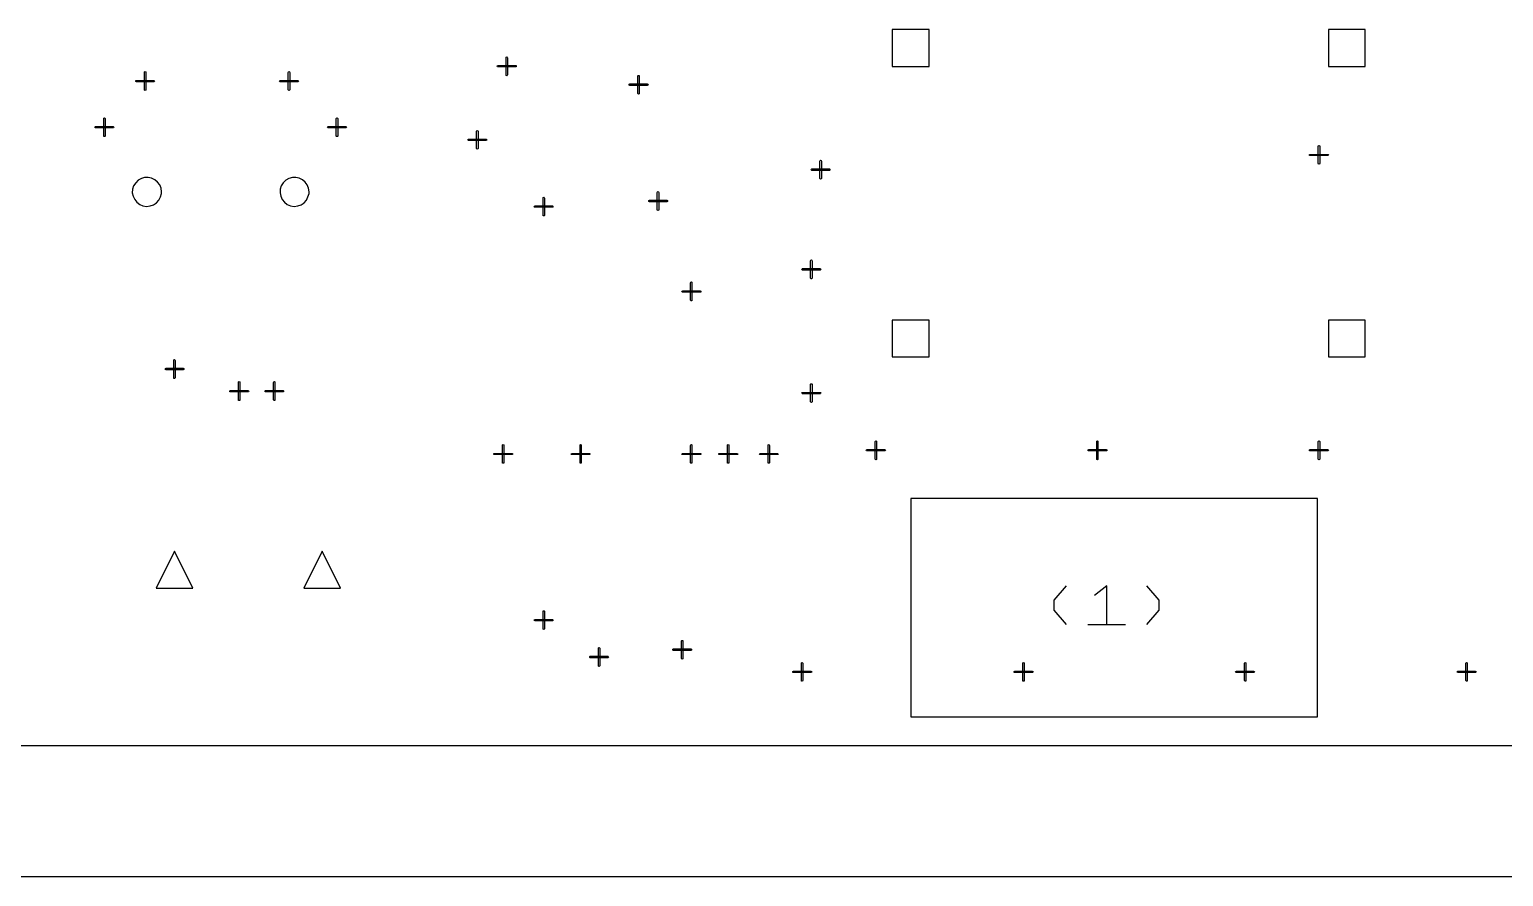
# Model space of a CAD drawing. Extents: x -658 to 530, y -320 to 521.
# Drawn here: x 241 to 384.5, y -12.7 to 69.7 of the extents above; entities that cross this region are included whole.
import ezdxf

# ---------------------------------------------------------------- set-up
doc = ezdxf.new("R2010")
doc.units = 0
doc.layers.add('1', color=1, linetype='CONTINUOUS')

msp = doc.modelspace()

# ---------------------------------------------------------------- linework, layer by layer
at = {"layer": '1'}
for p, q in [((328.58, 69.7), (324.98, 69.7)), ((324.98, 69.7), (324.98, 66.1)), ((328.58, 66.1), (328.58, 69.7)), ((371, 69.7), (367.43, 69.7)), ((367.43, 69.7), (367.43, 66.1)), ((371, 66.1), (371, 69.7)), ((286.53, 66.13), (286.55, 66.18)), ((286.55, 66.08), (286.53, 66.13)), ((286.55, 66.18), (286.6, 66.18)), ((286.6, 66.05), (286.55, 66.08)), ((286.6, 66.18), (288.3, 66.18)), ((288.3, 66.05), (286.6, 66.05)), ((287.38, 66.95), (287.4, 67)), ((287.38, 65.28), (287.38, 66.95)), ((287.4, 67), (287.45, 67.03)), ((287.45, 67.03), (287.5, 67)), ((287.5, 67), (287.53, 66.95)), ((287.53, 66.95), (287.53, 65.28)), ((288.3, 66.18), (288.35, 66.18)), ((288.35, 66.08), (288.3, 66.05)), ((288.35, 66.18), (288.38, 66.13)), ((288.38, 66.13), (288.35, 66.08)), ((324.98, 66.1), (328.58, 66.1)), ((367.43, 66.1), (371, 66.1)), ((251.33, 64.68), (251.35, 64.73)), ((251.35, 64.63), (251.33, 64.68)), ((251.35, 64.73), (251.4, 64.75)), ((251.4, 64.6), (251.35, 64.63)), ((251.4, 64.75), (253.08, 64.75)), ((253.08, 64.6), (251.4, 64.6)), ((252.18, 65.53), (252.2, 65.58)), ((252.18, 63.83), (252.18, 65.53)), ((252.2, 65.58), (252.25, 65.6)), ((252.25, 65.6), (252.3, 65.58)), ((252.3, 65.58), (252.3, 65.53)), ((252.3, 65.53), (252.3, 63.83)), ((253.08, 64.75), (253.13, 64.73)), ((253.13, 64.63), (253.08, 64.6)), ((253.13, 64.73), (253.15, 64.68)), ((253.15, 64.68), (253.13, 64.63)), ((265.33, 64.68), (265.35, 64.73)), ((265.35, 64.63), (265.33, 64.68)), ((265.35, 64.73), (265.4, 64.75)), ((265.4, 64.6), (265.35, 64.63)), ((265.4, 64.75), (267.1, 64.75)), ((267.1, 64.6), (265.4, 64.6)), ((266.18, 65.53), (266.2, 65.58)), ((266.18, 63.83), (266.18, 65.53)), ((266.2, 65.58), (266.25, 65.6)), ((266.25, 65.6), (266.3, 65.58)), ((266.3, 65.58), (266.33, 65.53)), ((266.33, 65.53), (266.33, 63.83)), ((267.1, 64.75), (267.15, 64.73)), ((267.15, 64.63), (267.1, 64.6)), ((267.15, 64.73), (267.18, 64.68)), ((267.18, 64.68), (267.15, 64.63)), ((287.4, 65.23), (287.38, 65.28)), ((287.45, 65.2), (287.4, 65.23)), ((287.5, 65.23), (287.45, 65.2)), ((287.53, 65.28), (287.5, 65.23)), ((300.2, 65.18), (300.23, 65.23)), ((300.2, 63.48), (300.2, 65.18)), ((300.23, 65.23), (300.28, 65.23)), ((300.28, 65.23), (300.33, 65.23)), ((300.33, 65.23), (300.35, 65.18)), ((300.35, 65.18), (300.35, 63.48)), ((252.2, 63.78), (252.18, 63.83)), ((252.25, 63.75), (252.2, 63.78)), ((252.3, 63.78), (252.25, 63.75)), ((252.3, 63.83), (252.3, 63.78)), ((266.2, 63.78), (266.18, 63.83)), ((266.25, 63.75), (266.2, 63.78)), ((266.3, 63.78), (266.25, 63.75)), ((266.33, 63.83), (266.3, 63.78)), ((299.35, 64.33), (299.38, 64.38)), ((299.38, 64.28), (299.35, 64.33)), ((299.38, 64.38), (299.43, 64.4)), ((299.43, 64.25), (299.38, 64.28)), ((299.43, 64.4), (301.13, 64.4)), ((301.13, 64.25), (299.43, 64.25)), ((300.23, 63.43), (300.2, 63.48)), ((300.28, 63.4), (300.23, 63.43)), ((300.33, 63.43), (300.28, 63.4)), ((300.35, 63.48), (300.33, 63.43)), ((301.13, 64.4), (301.18, 64.38)), ((301.18, 64.28), (301.13, 64.25)), ((301.18, 64.38), (301.2, 64.33)), ((301.2, 64.33), (301.18, 64.28)), ((248.23, 61.08), (248.28, 61.1)), ((248.23, 61.03), (248.23, 61.08)), ((248.23, 59.33), (248.23, 61.03)), ((248.28, 61.1), (248.33, 61.08)), ((248.33, 61.08), (248.35, 61.03)), ((248.35, 61.03), (248.35, 59.33)), ((270.85, 61.03), (270.88, 61.08)), ((270.85, 59.33), (270.85, 61.03)), ((270.88, 61.08), (270.93, 61.1)), ((270.93, 61.1), (270.98, 61.08)), ((270.98, 61.08), (271, 61.03)), ((271, 61.03), (271, 59.33)), ((247.38, 60.23), (247.43, 60.25)), ((247.38, 60.18), (247.38, 60.23)), ((247.38, 60.13), (247.38, 60.18)), ((247.43, 60.13), (247.38, 60.13)), ((247.43, 60.25), (249.13, 60.25)), ((249.13, 60.13), (247.43, 60.13)), ((248.23, 59.28), (248.23, 59.33)), ((248.28, 59.28), (248.23, 59.28)), ((248.33, 59.28), (248.28, 59.28)), ((248.35, 59.33), (248.33, 59.28)), ((249.13, 60.25), (249.18, 60.23)), ((249.18, 60.13), (249.13, 60.13)), ((249.18, 60.23), (249.2, 60.18)), ((249.2, 60.18), (249.18, 60.13)), ((270, 60.18), (270.03, 60.23)), ((270.03, 60.13), (270, 60.18)), ((270.03, 60.23), (270.08, 60.25)), ((270.08, 60.13), (270.03, 60.13)), ((270.08, 60.25), (271.78, 60.25)), ((271.78, 60.13), (270.08, 60.13)), ((270.88, 59.28), (270.85, 59.33)), ((270.93, 59.28), (270.88, 59.28)), ((270.98, 59.28), (270.93, 59.28)), ((271, 59.33), (270.98, 59.28)), ((271.78, 60.25), (271.83, 60.23)), ((271.83, 60.13), (271.78, 60.13)), ((271.83, 60.23), (271.85, 60.18)), ((271.85, 60.18), (271.83, 60.13)), ((283.65, 58.95), (283.68, 59)), ((283.68, 58.9), (283.65, 58.95)), ((283.68, 59), (283.73, 59.03)), ((283.73, 58.9), (283.68, 58.9)), ((283.73, 59.03), (285.43, 59.03)), ((285.43, 58.9), (283.73, 58.9)), ((284.5, 59.8), (284.53, 59.85)), ((284.5, 58.13), (284.5, 59.8)), ((284.53, 59.85), (284.58, 59.88)), ((284.58, 59.88), (284.63, 59.85)), ((284.63, 59.85), (284.65, 59.8)), ((284.65, 59.8), (284.65, 58.13)), ((285.43, 59.03), (285.48, 59)), ((285.48, 58.9), (285.43, 58.9)), ((285.48, 59), (285.5, 58.95)), ((285.5, 58.95), (285.48, 58.9)), ((284.53, 58.08), (284.5, 58.13)), ((284.58, 58.05), (284.53, 58.08)), ((284.63, 58.08), (284.58, 58.05)), ((284.65, 58.13), (284.63, 58.08)), ((365.58, 57.5), (365.6, 57.55)), ((365.6, 57.45), (365.58, 57.5)), ((365.6, 57.55), (365.65, 57.55)), ((365.65, 57.43), (365.6, 57.45)), ((365.65, 57.55), (367.35, 57.55)), ((367.35, 57.43), (365.65, 57.43)), ((366.43, 58.35), (366.45, 58.4)), ((366.43, 56.65), (366.43, 58.35)), ((366.45, 58.4), (366.5, 58.4)), ((366.5, 58.4), (366.55, 58.4)), ((366.55, 58.4), (366.58, 58.35)), ((366.58, 58.35), (366.58, 56.65)), ((367.35, 57.55), (367.4, 57.55)), ((367.4, 57.45), (367.35, 57.43)), ((367.4, 57.55), (367.43, 57.5)), ((367.43, 57.5), (367.4, 57.45)), ((317.08, 56.05), (317.1, 56.1)), ((317.1, 56), (317.08, 56.05)), ((317.1, 56.1), (317.15, 56.13)), ((317.15, 55.98), (317.1, 56)), ((317.15, 56.13), (318.85, 56.13)), ((318.85, 55.98), (317.15, 55.98)), ((317.93, 56.9), (317.95, 56.95)), ((317.93, 55.2), (317.93, 56.9)), ((317.95, 56.95), (318, 56.98)), ((318, 56.98), (318.05, 56.95)), ((318.05, 56.95), (318.08, 56.9)), ((318.08, 56.9), (318.08, 55.2)), ((318.85, 56.13), (318.9, 56.1)), ((318.9, 56), (318.85, 55.98)), ((318.9, 56.1), (318.9, 56.05)), ((318.9, 56.05), (318.9, 56)), ((366.45, 56.6), (366.43, 56.65)), ((366.5, 56.58), (366.45, 56.6)), ((366.55, 56.6), (366.5, 56.58)), ((366.58, 56.65), (366.55, 56.6)), ((251.33, 54.78), (251.13, 54.48)), ((251.58, 55.03), (251.33, 54.78)), ((251.88, 55.2), (251.58, 55.03)), ((252.2, 55.3), (251.88, 55.2)), ((252.55, 55.3), (252.2, 55.3)), ((252.88, 55.23), (252.55, 55.3)), ((253.2, 55.08), (252.88, 55.23)), ((253.45, 54.85), (253.2, 55.08)), ((253.68, 54.58), (253.45, 54.85)), ((253.8, 54.25), (253.68, 54.58)), ((265.68, 54.78), (265.5, 54.48)), ((265.93, 55.03), (265.68, 54.78)), ((266.23, 55.2), (265.93, 55.03)), ((266.58, 55.3), (266.23, 55.2)), ((266.93, 55.3), (266.58, 55.3)), ((267.25, 55.23), (266.93, 55.3)), ((267.58, 55.08), (267.25, 55.23)), ((267.83, 54.85), (267.58, 55.08)), ((268.03, 54.58), (267.83, 54.85)), ((268.15, 54.25), (268.03, 54.58)), ((317.95, 55.15), (317.93, 55.2)), ((318, 55.13), (317.95, 55.15)), ((318.05, 55.15), (318, 55.13)), ((318.08, 55.2), (318.05, 55.15)), ((251.03, 54.15), (251, 53.8)), ((251, 53.8), (251.08, 53.48)), ((251.13, 54.48), (251.03, 54.15)), ((251.08, 53.48), (251.23, 53.15)), ((251.23, 53.15), (251.43, 52.88)), ((253.58, 53.08), (253.75, 53.4)), ((253.75, 53.4), (253.83, 53.73)), ((253.83, 53.9), (253.8, 54.25)), ((253.83, 53.73), (253.83, 53.9)), ((265.4, 54.15), (265.38, 53.8)), ((265.38, 53.8), (265.45, 53.48)), ((265.5, 54.48), (265.4, 54.15)), ((265.45, 53.48), (265.6, 53.15)), ((265.6, 53.15), (265.8, 52.88)), ((267.95, 53.08), (268.1, 53.4)), ((268.1, 53.4), (268.2, 53.73)), ((268.2, 53.9), (268.15, 54.25)), ((268.2, 53.73), (268.2, 53.9)), ((290.98, 53.3), (291, 53.35)), ((290.98, 51.6), (290.98, 53.3)), ((291, 53.35), (291.05, 53.38)), ((291.05, 53.38), (291.1, 53.35)), ((291.1, 53.35), (291.13, 53.3)), ((291.13, 53.3), (291.13, 51.6)), ((302.1, 53.85), (302.13, 53.9)), ((302.1, 52.15), (302.1, 53.85)), ((302.13, 53.9), (302.18, 53.93)), ((302.18, 53.93), (302.23, 53.9)), ((302.23, 53.9), (302.25, 53.85)), ((302.25, 53.85), (302.25, 52.15)), ((251.43, 52.88), (251.73, 52.68)), ((251.73, 52.68), (252.03, 52.53)), ((252.03, 52.53), (252.38, 52.48)), ((252.38, 52.48), (252.73, 52.53)), ((252.73, 52.53), (253.05, 52.63)), ((253.05, 52.63), (253.35, 52.83)), ((253.35, 52.83), (253.58, 53.08)), ((265.8, 52.88), (266.08, 52.68)), ((266.08, 52.68), (266.4, 52.53)), ((266.4, 52.53), (266.75, 52.48)), ((266.75, 52.48), (267.1, 52.53)), ((267.1, 52.53), (267.43, 52.63)), ((267.43, 52.63), (267.73, 52.83)), ((267.73, 52.83), (267.95, 53.08)), ((290.13, 52.45), (290.15, 52.5)), ((290.15, 52.4), (290.13, 52.45)), ((290.15, 52.5), (290.2, 52.53)), ((290.2, 52.4), (290.15, 52.4)), ((290.2, 52.53), (291.9, 52.53)), ((291.9, 52.4), (290.2, 52.4)), ((291.9, 52.53), (291.95, 52.5)), ((291.95, 52.4), (291.9, 52.4)), ((291.95, 52.5), (291.98, 52.45)), ((291.98, 52.45), (291.95, 52.4)), ((301.28, 53.05), (301.33, 53.08)), ((301.28, 53), (301.28, 53.05)), ((301.28, 52.95), (301.28, 53)), ((301.33, 52.93), (301.28, 52.95)), ((301.33, 53.08), (303.03, 53.08)), ((303.03, 52.93), (301.33, 52.93)), ((302.13, 52.1), (302.1, 52.15)), ((302.18, 52.08), (302.13, 52.1)), ((302.23, 52.1), (302.18, 52.08)), ((302.25, 52.15), (302.23, 52.1)), ((303.03, 53.08), (303.08, 53.05)), ((303.08, 52.95), (303.03, 52.93)), ((303.08, 53.05), (303.1, 53)), ((303.1, 53), (303.08, 52.95)), ((291, 51.55), (290.98, 51.6)), ((291.05, 51.55), (291, 51.55)), ((291.1, 51.55), (291.05, 51.55)), ((291.13, 51.6), (291.1, 51.55)), ((316.18, 46.35), (316.2, 46.4)), ((316.2, 46.3), (316.18, 46.35)), ((316.2, 46.4), (316.25, 46.43)), ((316.25, 46.28), (316.2, 46.3)), ((316.25, 46.43), (317.95, 46.43)), ((317.95, 46.28), (316.25, 46.28)), ((317.03, 47.2), (317.05, 47.25)), ((317.03, 45.5), (317.03, 47.2)), ((317.05, 47.25), (317.1, 47.28)), ((317.1, 47.28), (317.15, 47.25)), ((317.15, 47.25), (317.18, 47.2)), ((317.18, 47.2), (317.18, 45.5)), ((317.95, 46.43), (318, 46.4)), ((318, 46.3), (317.95, 46.28)), ((318, 46.4), (318.03, 46.35)), ((318.03, 46.35), (318, 46.3)), ((305.35, 45.05), (305.38, 45.1)), ((305.35, 43.35), (305.35, 45.05)), ((305.38, 45.1), (305.43, 45.13)), ((305.43, 45.13), (305.48, 45.1)), ((305.48, 45.1), (305.48, 45.05)), ((305.48, 45.05), (305.48, 43.35)), ((317.05, 45.45), (317.03, 45.5)), ((317.1, 45.43), (317.05, 45.45)), ((317.15, 45.45), (317.1, 45.43)), ((317.18, 45.5), (317.15, 45.45)), ((304.5, 44.2), (304.53, 44.25)), ((304.53, 44.15), (304.5, 44.2)), ((304.53, 44.25), (304.58, 44.28)), ((304.58, 44.13), (304.53, 44.15)), ((304.58, 44.28), (306.28, 44.28)), ((306.28, 44.13), (304.58, 44.13)), ((305.38, 43.3), (305.35, 43.35)), ((305.43, 43.28), (305.38, 43.3)), ((305.48, 43.3), (305.43, 43.28)), ((305.48, 43.35), (305.48, 43.3)), ((306.28, 44.28), (306.33, 44.25)), ((306.33, 44.15), (306.28, 44.13)), ((306.33, 44.25), (306.33, 44.2)), ((306.33, 44.2), (306.33, 44.15)), ((328.58, 41.4), (324.98, 41.4)), ((324.98, 41.4), (324.98, 37.83)), ((328.58, 37.83), (328.58, 41.4)), ((371, 41.4), (367.43, 41.4)), ((367.43, 41.4), (367.43, 37.83)), ((371, 37.83), (371, 41.4)), ((255.05, 37.55), (255.1, 37.58)), ((255.05, 37.5), (255.05, 37.55)), ((255.05, 35.8), (255.05, 37.5)), ((255.1, 37.58), (255.15, 37.55)), ((255.15, 37.55), (255.18, 37.5)), ((255.18, 37.5), (255.18, 35.8)), ((324.98, 37.83), (328.58, 37.83)), ((367.43, 37.83), (371, 37.83)), ((254.2, 36.65), (254.23, 36.7)), ((254.23, 36.6), (254.2, 36.65)), ((254.23, 36.7), (254.28, 36.73)), ((254.28, 36.58), (254.23, 36.6)), ((254.28, 36.73), (255.95, 36.73)), ((255.95, 36.58), (254.28, 36.58)), ((255.95, 36.73), (256, 36.7)), ((256, 36.6), (255.95, 36.58)), ((256, 36.7), (256.03, 36.65)), ((256.03, 36.65), (256, 36.6)), ((255.05, 35.75), (255.05, 35.8)), ((255.1, 35.73), (255.05, 35.75)), ((255.15, 35.75), (255.1, 35.73)), ((255.18, 35.8), (255.15, 35.75)), ((260.48, 34.5), (260.5, 34.55)), ((260.5, 34.45), (260.48, 34.5)), ((260.5, 34.55), (260.55, 34.58)), ((260.55, 34.43), (260.5, 34.45)), ((260.55, 34.58), (262.25, 34.58)), ((261.33, 35.35), (261.35, 35.4)), ((261.33, 33.65), (261.33, 35.35)), ((261.35, 35.4), (261.4, 35.43)), ((261.4, 35.43), (261.45, 35.4)), ((261.45, 35.4), (261.48, 35.35)), ((261.48, 35.35), (261.48, 33.65)), ((262.25, 34.58), (262.3, 34.55)), ((262.3, 34.45), (262.25, 34.43)), ((262.3, 34.55), (262.33, 34.5)), ((262.33, 34.5), (262.3, 34.45)), ((263.9, 34.5), (263.93, 34.55)), ((263.93, 34.45), (263.9, 34.5)), ((263.93, 34.55), (263.98, 34.58)), ((263.98, 34.43), (263.93, 34.45)), ((263.98, 34.58), (265.68, 34.58)), ((264.75, 35.35), (264.78, 35.4)), ((264.75, 33.65), (264.75, 35.35)), ((264.78, 35.4), (264.83, 35.43)), ((264.83, 35.43), (264.88, 35.4)), ((264.88, 35.4), (264.88, 35.35)), ((264.88, 35.35), (264.88, 33.65)), ((265.68, 34.58), (265.73, 34.55)), ((265.73, 34.45), (265.68, 34.43)), ((265.73, 34.55), (265.73, 34.5)), ((265.73, 34.5), (265.73, 34.45)), ((317.03, 35.18), (317.05, 35.23)), ((317.03, 33.48), (317.03, 35.18)), ((317.05, 35.23), (317.1, 35.23)), ((317.1, 35.23), (317.15, 35.23)), ((317.15, 35.23), (317.18, 35.18)), ((317.18, 35.18), (317.18, 33.48)), ((262.25, 34.43), (260.55, 34.43)), ((261.35, 33.6), (261.33, 33.65)), ((261.4, 33.58), (261.35, 33.6)), ((261.45, 33.6), (261.4, 33.58)), ((261.48, 33.65), (261.45, 33.6)), ((265.68, 34.43), (263.98, 34.43)), ((264.78, 33.6), (264.75, 33.65)), ((264.83, 33.58), (264.78, 33.6)), ((264.88, 33.6), (264.83, 33.58)), ((264.88, 33.65), (264.88, 33.6)), ((316.18, 34.33), (316.2, 34.38)), ((316.2, 34.28), (316.18, 34.33)), ((316.2, 34.38), (316.25, 34.38)), ((316.25, 34.25), (316.2, 34.28)), ((316.25, 34.38), (317.95, 34.38)), ((317.95, 34.25), (316.25, 34.25)), ((317.05, 33.43), (317.03, 33.48)), ((317.1, 33.4), (317.05, 33.43)), ((317.15, 33.43), (317.1, 33.4)), ((317.18, 33.48), (317.15, 33.43)), ((317.95, 34.38), (318, 34.38)), ((318, 34.28), (317.95, 34.25)), ((318, 34.38), (318.03, 34.33)), ((318.03, 34.33), (318, 34.28)), ((287.03, 29.23), (287.05, 29.28)), ((287.03, 27.53), (287.03, 29.23)), ((287.05, 29.28), (287.1, 29.3)), ((287.1, 29.3), (287.15, 29.28)), ((287.15, 29.28), (287.15, 29.23)), ((287.15, 29.23), (287.15, 27.53)), ((294.58, 29.28), (294.63, 29.3)), ((294.58, 29.23), (294.58, 29.28)), ((294.58, 27.53), (294.58, 29.23)), ((294.63, 29.3), (294.68, 29.28)), ((294.68, 29.28), (294.7, 29.23)), ((294.7, 29.23), (294.7, 27.53)), ((305.35, 29.23), (305.38, 29.28)), ((305.35, 27.53), (305.35, 29.23)), ((305.38, 29.28), (305.43, 29.3)), ((305.43, 29.3), (305.48, 29.28)), ((305.48, 29.28), (305.48, 29.23)), ((305.48, 29.23), (305.48, 27.53)), ((308.95, 29.28), (309, 29.3)), ((308.95, 29.23), (308.95, 29.28)), ((308.95, 27.53), (308.95, 29.23)), ((309, 29.3), (309.05, 29.28)), ((309.05, 29.28), (309.08, 29.23)), ((309.08, 29.23), (309.08, 27.53)), ((312.9, 29.28), (312.95, 29.3)), ((312.9, 29.23), (312.9, 29.28)), ((312.9, 27.53), (312.9, 29.23)), ((312.95, 29.3), (313, 29.28)), ((313, 29.28), (313.03, 29.23)), ((313.03, 29.23), (313.03, 27.53)), ((322.45, 28.75), (322.48, 28.8)), ((322.48, 28.7), (322.45, 28.75)), ((322.48, 28.8), (322.53, 28.83)), ((322.53, 28.68), (322.48, 28.7)), ((322.53, 28.83), (324.23, 28.83)), ((323.3, 29.6), (323.33, 29.65)), ((323.3, 27.9), (323.3, 29.6)), ((323.33, 29.65), (323.38, 29.68)), ((323.38, 29.68), (323.43, 29.65)), ((323.43, 29.65), (323.45, 29.6)), ((323.45, 29.6), (323.45, 27.9)), ((324.23, 28.83), (324.28, 28.8)), ((324.28, 28.7), (324.23, 28.68)), ((324.28, 28.8), (324.3, 28.75)), ((324.3, 28.75), (324.28, 28.7)), ((344.03, 28.75), (344.05, 28.8)), ((344.05, 28.7), (344.03, 28.75)), ((344.05, 28.8), (344.1, 28.83)), ((344.1, 28.68), (344.05, 28.7)), ((344.1, 28.83), (345.8, 28.83)), ((344.88, 29.6), (344.9, 29.65)), ((344.88, 27.9), (344.88, 29.6)), ((344.9, 29.65), (344.95, 29.68)), ((344.95, 29.68), (345, 29.65)), ((345, 29.65), (345, 29.6)), ((345, 29.6), (345, 27.9)), ((345.8, 28.83), (345.85, 28.8)), ((345.85, 28.7), (345.8, 28.68)), ((345.85, 28.8), (345.85, 28.75)), ((345.85, 28.75), (345.85, 28.7)), ((365.58, 28.75), (365.6, 28.8)), ((365.6, 28.7), (365.58, 28.75)), ((365.6, 28.8), (365.65, 28.83)), ((365.65, 28.68), (365.6, 28.7)), ((365.65, 28.83), (367.35, 28.83)), ((366.43, 29.6), (366.45, 29.65)), ((366.43, 27.9), (366.43, 29.6)), ((366.45, 29.65), (366.5, 29.68)), ((366.5, 29.68), (366.55, 29.65)), ((366.55, 29.65), (366.58, 29.6)), ((366.58, 29.6), (366.58, 27.9)), ((367.35, 28.83), (367.4, 28.8)), ((367.4, 28.7), (367.35, 28.68)), ((367.4, 28.8), (367.43, 28.75)), ((367.43, 28.75), (367.4, 28.7)), ((286.18, 28.38), (286.2, 28.43)), ((286.2, 28.33), (286.18, 28.38)), ((286.2, 28.43), (286.25, 28.45)), ((286.25, 28.33), (286.2, 28.33)), ((286.25, 28.45), (287.95, 28.45)), ((287.95, 28.33), (286.25, 28.33)), ((287.05, 27.48), (287.03, 27.53)), ((287.1, 27.48), (287.05, 27.48)), ((287.15, 27.48), (287.1, 27.48)), ((287.15, 27.53), (287.15, 27.48)), ((287.95, 28.45), (288, 28.43)), ((288, 28.33), (287.95, 28.33)), ((288, 28.43), (288, 28.38)), ((288, 28.38), (288, 28.33)), ((293.73, 28.38), (293.75, 28.43)), ((293.75, 28.33), (293.73, 28.38)), ((293.75, 28.43), (293.8, 28.45)), ((293.8, 28.33), (293.75, 28.33)), ((293.8, 28.45), (295.48, 28.45)), ((295.48, 28.33), (293.8, 28.33)), ((294.58, 27.48), (294.58, 27.53)), ((294.63, 27.48), (294.58, 27.48)), ((294.68, 27.48), (294.63, 27.48)), ((294.7, 27.53), (294.68, 27.48)), ((295.48, 28.45), (295.53, 28.43)), ((295.53, 28.33), (295.48, 28.33)), ((295.53, 28.43), (295.55, 28.38)), ((295.55, 28.38), (295.53, 28.33)), ((304.5, 28.38), (304.53, 28.43)), ((304.53, 28.33), (304.5, 28.38)), ((304.53, 28.43), (304.58, 28.45)), ((304.58, 28.33), (304.53, 28.33)), ((304.58, 28.45), (306.28, 28.45)), ((306.28, 28.33), (304.58, 28.33)), ((305.38, 27.48), (305.35, 27.53)), ((305.43, 27.48), (305.38, 27.48)), ((305.48, 27.48), (305.43, 27.48)), ((305.48, 27.53), (305.48, 27.48)), ((306.28, 28.45), (306.33, 28.43)), ((306.33, 28.33), (306.28, 28.33)), ((306.33, 28.43), (306.33, 28.38)), ((306.33, 28.38), (306.33, 28.33)), ((308.1, 28.43), (308.15, 28.45)), ((308.1, 28.38), (308.1, 28.43)), ((308.1, 28.33), (308.1, 28.38)), ((308.15, 28.33), (308.1, 28.33)), ((308.15, 28.45), (309.85, 28.45)), ((309.85, 28.33), (308.15, 28.33)), ((308.95, 27.48), (308.95, 27.53)), ((309, 27.48), (308.95, 27.48)), ((309.05, 27.48), (309, 27.48)), ((309.08, 27.53), (309.05, 27.48)), ((309.85, 28.45), (309.9, 28.43)), ((309.9, 28.33), (309.85, 28.33)), ((309.9, 28.43), (309.93, 28.38)), ((309.93, 28.38), (309.9, 28.33)), ((312.05, 28.38), (312.08, 28.43)), ((312.08, 28.33), (312.05, 28.38)), ((312.08, 28.43), (312.13, 28.45)), ((312.13, 28.33), (312.08, 28.33)), ((312.13, 28.45), (313.8, 28.45)), ((313.8, 28.33), (312.13, 28.33)), ((312.9, 27.48), (312.9, 27.53)), ((312.95, 27.48), (312.9, 27.48)), ((313, 27.48), (312.95, 27.48)), ((313.03, 27.53), (313, 27.48)), ((313.8, 28.45), (313.85, 28.43)), ((313.85, 28.33), (313.8, 28.33)), ((313.85, 28.43), (313.88, 28.38)), ((313.88, 28.38), (313.85, 28.33)), ((324.23, 28.68), (322.53, 28.68)), ((323.33, 27.85), (323.3, 27.9)), ((323.38, 27.83), (323.33, 27.85)), ((323.43, 27.85), (323.38, 27.83)), ((323.45, 27.9), (323.43, 27.85)), ((345.8, 28.68), (344.1, 28.68)), ((344.9, 27.85), (344.88, 27.9)), ((344.95, 27.83), (344.9, 27.85)), ((345, 27.85), (344.95, 27.83)), ((345, 27.9), (345, 27.85)), ((367.35, 28.68), (365.65, 28.68)), ((366.45, 27.85), (366.43, 27.9)), ((366.5, 27.83), (366.45, 27.85)), ((366.55, 27.85), (366.5, 27.83)), ((366.58, 27.9), (366.55, 27.85)), ((326.77, 24.05), (326.77, 2.82)), ((366.37, 24.05), (326.77, 24.05)), ((366.37, 2.82), (366.37, 24.05)), ((255.1, 18.93), (253.33, 15.33)), ((256.9, 15.33), (255.1, 18.93)), ((269.48, 18.93), (267.7, 15.33)), ((271.28, 15.33), (269.48, 18.93)), ((253.33, 15.33), (256.9, 15.33)), ((267.7, 15.33), (271.28, 15.33)), ((340.72, 14.15), (341.92, 15.55)), ((345.85, 15.55), (344.65, 14.62)), ((345.85, 11.8), (345.85, 15.55)), ((350.97, 14.15), (349.77, 15.55)), ((290.98, 13.08), (291, 13.13)), ((290.98, 11.38), (290.98, 13.08)), ((291, 13.13), (291.05, 13.13)), ((291.05, 13.13), (291.1, 13.13)), ((291.1, 13.13), (291.13, 13.08)), ((291.13, 13.08), (291.13, 11.38)), ((340.72, 13.2), (340.72, 14.15)), ((341.92, 11.8), (340.72, 13.2)), ((349.77, 11.8), (350.97, 13.2)), ((350.97, 13.2), (350.97, 14.15)), ((290.13, 12.23), (290.15, 12.28)), ((290.15, 12.18), (290.13, 12.23)), ((290.15, 12.28), (290.2, 12.28)), ((290.2, 12.15), (290.15, 12.18)), ((290.2, 12.28), (291.9, 12.28)), ((291.9, 12.15), (290.2, 12.15)), ((291.9, 12.28), (291.95, 12.28)), ((291.95, 12.18), (291.9, 12.15)), ((291.95, 12.28), (291.98, 12.23)), ((291.98, 12.23), (291.95, 12.18)), ((344.02, 11.8), (347.67, 11.8)), ((291, 11.33), (290.98, 11.38)), ((291.05, 11.3), (291, 11.33)), ((291.1, 11.33), (291.05, 11.3)), ((291.13, 11.38), (291.1, 11.33)), ((304.45, 10.2), (304.48, 10.25)), ((304.45, 8.5), (304.45, 10.2)), ((304.48, 10.25), (304.53, 10.25)), ((304.53, 10.25), (304.58, 10.25)), ((304.58, 10.25), (304.6, 10.2)), ((304.6, 10.2), (304.6, 8.5)), ((295.53, 8.68), (295.58, 8.7)), ((295.53, 8.63), (295.53, 8.68)), ((295.53, 8.58), (295.53, 8.63)), ((295.58, 8.7), (297.28, 8.7)), ((296.38, 9.53), (296.43, 9.55)), ((296.38, 9.48), (296.38, 9.53)), ((296.38, 7.78), (296.38, 9.48)), ((296.43, 9.55), (296.48, 9.53)), ((296.48, 9.53), (296.5, 9.48)), ((296.5, 9.48), (296.5, 7.78)), ((297.28, 8.7), (297.33, 8.68)), ((297.33, 8.68), (297.35, 8.63)), ((297.35, 8.63), (297.33, 8.58)), ((303.6, 9.35), (303.63, 9.4)), ((303.63, 9.3), (303.6, 9.35)), ((303.63, 9.4), (303.68, 9.43)), ((303.68, 9.28), (303.63, 9.3)), ((303.68, 9.43), (305.38, 9.43)), ((305.38, 9.28), (303.68, 9.28)), ((305.38, 9.43), (305.43, 9.4)), ((305.43, 9.3), (305.38, 9.28)), ((305.43, 9.4), (305.43, 9.35)), ((305.43, 9.35), (305.43, 9.3)), ((295.58, 8.55), (295.53, 8.58)), ((297.28, 8.55), (295.58, 8.55)), ((296.38, 7.73), (296.38, 7.78)), ((296.43, 7.7), (296.38, 7.73)), ((296.48, 7.73), (296.43, 7.7)), ((296.5, 7.78), (296.48, 7.73)), ((297.33, 8.58), (297.28, 8.55)), ((304.48, 8.45), (304.45, 8.5)), ((304.53, 8.43), (304.48, 8.45)), ((304.58, 8.45), (304.53, 8.43)), ((304.6, 8.5), (304.58, 8.45)), ((315.28, 7.18), (315.3, 7.23)), ((315.3, 7.13), (315.28, 7.18)), ((315.3, 7.23), (315.35, 7.25)), ((315.35, 7.25), (317.05, 7.25)), ((316.13, 8.03), (316.15, 8.08)), ((316.13, 6.33), (316.13, 8.03)), ((316.15, 8.08), (316.2, 8.1)), ((316.2, 8.1), (316.25, 8.08)), ((316.25, 8.08), (316.28, 8.03)), ((316.28, 8.03), (316.28, 6.33)), ((317.05, 7.25), (317.1, 7.23)), ((317.1, 7.23), (317.13, 7.18)), ((317.13, 7.18), (317.1, 7.13)), ((336.83, 7.18), (336.85, 7.23)), ((336.85, 7.13), (336.83, 7.18)), ((336.85, 7.23), (336.9, 7.25)), ((336.9, 7.25), (338.6, 7.25)), ((337.68, 8.03), (337.7, 8.08)), ((337.68, 6.33), (337.68, 8.03)), ((337.7, 8.08), (337.75, 8.1)), ((337.75, 8.1), (337.8, 8.08)), ((337.8, 8.08), (337.83, 8.03)), ((337.83, 8.03), (337.83, 6.33)), ((338.6, 7.25), (338.65, 7.23)), ((338.65, 7.23), (338.68, 7.18)), ((338.68, 7.18), (338.65, 7.13)), ((358.4, 7.18), (358.43, 7.23)), ((358.43, 7.13), (358.4, 7.18)), ((358.43, 7.23), (358.48, 7.25)), ((358.48, 7.25), (360.15, 7.25)), ((359.25, 8.03), (359.28, 8.08)), ((359.25, 6.33), (359.25, 8.03)), ((359.28, 8.08), (359.33, 8.1)), ((359.33, 8.1), (359.38, 8.08)), ((359.38, 8.08), (359.38, 8.03)), ((359.38, 8.03), (359.38, 6.33)), ((360.15, 7.25), (360.2, 7.23)), ((360.2, 7.23), (360.23, 7.18)), ((360.23, 7.18), (360.2, 7.13)), ((379.95, 7.18), (379.98, 7.23)), ((379.98, 7.13), (379.95, 7.18)), ((379.98, 7.23), (380.03, 7.25)), ((380.03, 7.25), (381.73, 7.25)), ((380.8, 8.03), (380.83, 8.08)), ((380.8, 6.33), (380.8, 8.03)), ((380.83, 8.08), (380.88, 8.1)), ((380.88, 8.1), (380.93, 8.08)), ((380.93, 8.08), (380.95, 8.03)), ((380.95, 8.03), (380.95, 6.33)), ((381.73, 7.25), (381.78, 7.23)), ((381.78, 7.23), (381.8, 7.18)), ((381.8, 7.18), (381.78, 7.13)), ((315.35, 7.13), (315.3, 7.13)), ((317.05, 7.13), (315.35, 7.13)), ((316.15, 6.28), (316.13, 6.33)), ((316.2, 6.28), (316.15, 6.28)), ((316.25, 6.28), (316.2, 6.28)), ((316.28, 6.33), (316.25, 6.28)), ((317.1, 7.13), (317.05, 7.13)), ((336.9, 7.13), (336.85, 7.13)), ((338.6, 7.13), (336.9, 7.13)), ((337.7, 6.28), (337.68, 6.33)), ((337.75, 6.28), (337.7, 6.28)), ((337.8, 6.28), (337.75, 6.28)), ((337.83, 6.33), (337.8, 6.28)), ((338.65, 7.13), (338.6, 7.13)), ((358.48, 7.13), (358.43, 7.13)), ((360.15, 7.13), (358.48, 7.13)), ((359.28, 6.28), (359.25, 6.33)), ((359.33, 6.28), (359.28, 6.28)), ((359.38, 6.28), (359.33, 6.28)), ((359.38, 6.33), (359.38, 6.28)), ((360.2, 7.13), (360.15, 7.13)), ((380.03, 7.13), (379.98, 7.13)), ((381.73, 7.13), (380.03, 7.13)), ((380.83, 6.28), (380.8, 6.33)), ((380.88, 6.28), (380.83, 6.28)), ((380.93, 6.28), (380.88, 6.28)), ((380.95, 6.33), (380.93, 6.28)), ((381.78, 7.13), (381.73, 7.13)), ((326.77, 2.82), (366.37, 2.82)), ((404.57, 0), (5.65, 0)), ((14.15, -12.73), (396.1, -12.73))]:
    msp.add_line(p, q, dxfattribs=at)

doc.saveas('drawing.dxf')
